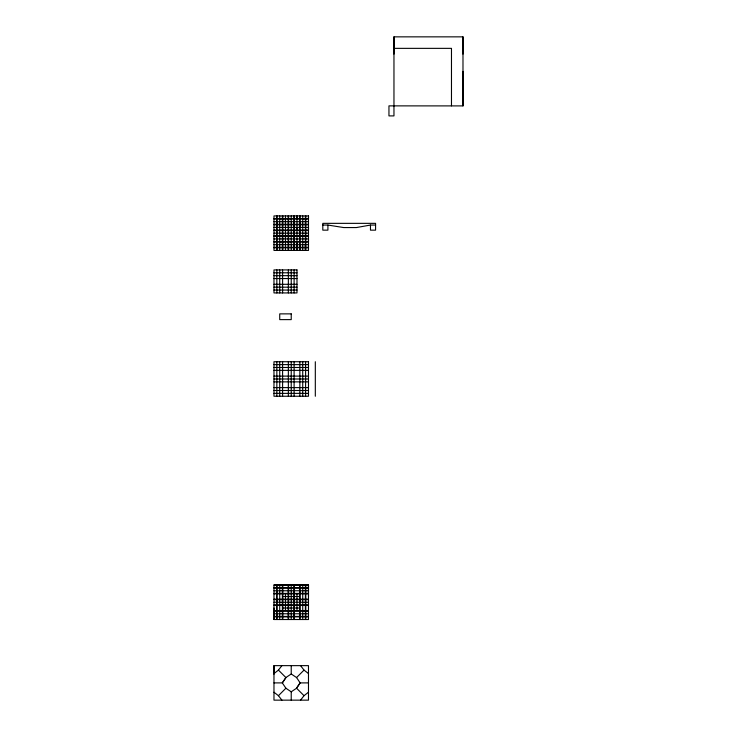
<?xml version="1.0" encoding="UTF-8"?>
<svg xmlns="http://www.w3.org/2000/svg" width="737" height="737" viewBox="0 0 737 737"><rect width="100%" height="100%" fill="white"/><g stroke="black" fill="none" stroke-linecap="round" stroke-linejoin="round"><path stroke-width="1.11" d="M273.971 674.189L273.971 665.64L308.481 665.64L308.481 700.15L273.971 700.15L273.971 665.64M285.477 238.926L285.477 236.052M285.477 215.913L285.477 250.423M291.226 673.968L296.56 677.561L300.162 682.895L296.56 688.229L291.226 691.822L285.892 688.229L282.299 682.895L285.892 677.561L291.226 673.968L291.226 665.64M296.983 230.294L296.983 227.42M296.983 218.797L296.983 215.913L296.983 250.423L296.983 241.8M308.481 585.012L273.971 585.012L273.971 619.522L308.481 619.522L308.481 585.012L308.481 596.519M308.481 241.8L308.481 238.926L273.971 238.926M308.481 230.294L308.481 227.42L273.971 227.42M308.481 218.797L308.481 215.913L273.971 215.913L273.971 250.423L308.481 250.423L308.481 215.913M393.963 54.105L393.963 36.85L462.983 36.85L462.983 105.87M462.983 54.105L462.983 36.85M273.971 673.572L278.439 670.099L281.912 665.64M300.549 700.15L304.022 695.691L308.481 692.209M273.971 619.522L273.971 608.016M273.971 692.209L278.439 695.691L285.938 688.183M296.523 677.607L304.022 670.099L300.549 665.64M375.575 225.052L370.471 225.052L356.367 227.567L343.728 227.567L327.91 225.052L322.806 225.052M393.963 48.356L451.477 48.356L451.477 105.87M273.971 218.567L308.481 218.567M273.971 219.018L308.481 219.018M273.971 221.671L308.481 221.671M273.971 224.315L308.481 224.315M273.971 224.776L308.481 224.776M273.971 230.064L308.481 230.064M273.971 230.524L308.481 230.524M273.971 233.168L308.481 233.168M273.971 235.822L308.481 235.822M273.971 236.282L308.481 236.282M273.971 241.57L308.481 241.57M273.971 242.031L308.481 242.031M273.971 244.675L308.481 244.675M273.971 247.319L308.481 247.319M273.971 247.779L308.481 247.779M273.971 272.801L296.983 272.801M273.971 275.675L296.983 275.675M273.971 278.549L296.983 278.549M273.971 284.298L296.983 284.298M273.971 287.172L296.983 287.172M273.971 290.056L296.983 290.056M273.971 364.612L308.481 364.612M273.971 367.487L308.481 367.487M273.971 370.361L308.481 370.361M273.971 376.11L308.481 376.11M273.971 378.993L308.481 378.993M273.971 381.867L308.481 381.867M273.971 387.616L308.481 387.616M273.971 390.49L308.481 390.49M273.971 393.365L308.481 393.365M308.444 585.058L273.971 585.012M273.971 587.656L308.481 587.656M273.971 588.117L308.481 588.117M273.971 590.761L308.481 590.761M273.971 593.405L308.481 593.405M273.971 593.865L308.481 593.865M283.174 596.519L299.277 596.519M273.971 599.163L308.481 599.163M273.971 599.623L308.481 599.623M273.971 602.267L308.481 602.267M273.971 604.911L308.481 604.911M273.971 605.372L308.481 605.372M283.174 608.016L299.277 608.016M273.971 610.66L308.481 610.66M273.971 611.12L308.481 611.12M273.971 613.774L308.481 613.774M273.971 616.418L308.481 616.418M273.971 616.878L308.481 616.878M273.971 682.895L282.363 682.895L285.938 677.607L278.439 670.099M308.481 682.895L300.088 682.895L296.523 688.183L304.022 695.691M304.022 670.099L308.481 673.572M278.439 695.691L281.912 700.15M305.376 244.675L305.385 250.423L305.376 215.913M463.029 71.397L463.029 105.907L388.952 105.87L388.952 115.902L393.963 115.902L393.963 36.85M370.471 225.052L370.471 230.156L375.575 230.156L375.575 223.348L322.806 223.348L322.806 230.156L327.91 230.156L327.91 225.052M315.316 361.729L315.316 396.248M305.837 215.913L305.837 250.423M305.837 585.012L305.837 619.522M305.606 361.729L305.606 396.248M305.376 585.012L305.376 619.522M302.732 215.913L302.732 250.423M302.732 361.729L302.732 396.248M302.732 585.012L302.732 619.522M300.088 215.913L300.088 250.423M300.088 585.012L300.088 619.522M299.858 361.729L299.858 396.248M299.627 215.913L299.627 250.423M299.627 585.012L299.627 619.522M296.983 594.215L296.983 610.319M294.33 215.913L294.33 250.423M294.33 585.012L294.33 619.522M294.1 269.917L294.1 292.93M294.1 361.729L294.1 396.248M293.87 215.913L293.87 250.423M293.87 585.012L293.87 619.522M291.226 215.913L291.226 250.423M291.226 269.917L291.226 292.93M291.226 361.729L291.226 396.248M291.226 585.012L291.226 619.522M291.226 691.757L291.226 700.15M288.582 215.913L288.582 250.423M288.582 585.012L288.582 619.522M288.351 269.917L288.351 292.93M288.351 361.729L288.351 396.248M288.121 215.913L288.121 250.423M288.121 585.012L288.121 619.522M285.477 218.797L285.477 224.545M285.477 594.215L285.477 610.319M282.833 215.913L282.833 250.423M282.833 585.012L282.833 619.522M282.603 269.917L282.603 292.93M282.603 361.729L282.603 396.248M282.372 215.913L282.372 250.423M282.372 585.012L282.372 619.522M279.728 215.913L279.728 250.423M279.728 269.917L279.728 292.93M279.728 361.729L279.728 396.248M279.728 585.012L279.728 619.522M277.075 215.913L277.075 250.423M277.075 585.012L277.075 619.522M276.845 269.917L276.845 292.93M276.845 361.729L276.845 396.248M276.615 215.913L276.615 250.423M276.615 585.012L276.615 619.522M296.983 269.917L273.971 269.917L273.971 292.93L296.983 292.93L296.983 269.917M291.226 313.87L279.728 313.87L279.728 319.618L291.226 319.618L291.226 313.87M308.481 361.729L273.971 361.729L273.971 396.248L308.481 396.248L308.481 361.729"/></g></svg>
